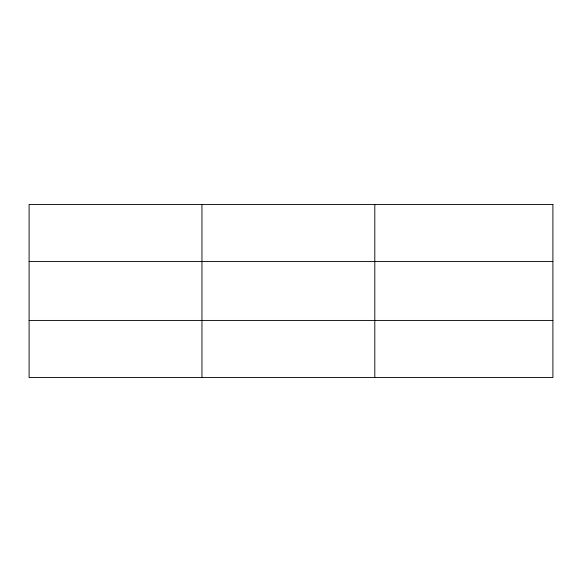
<?xml version="1.0" encoding="UTF-8"?>
<svg xmlns="http://www.w3.org/2000/svg" width="582" height="582" viewBox="0 0 582 582"><rect width="100%" height="100%" fill="white"/><g stroke="black" fill="none" stroke-linecap="round" stroke-linejoin="round"><path stroke-width="0.87" d="M201.954 377.558L201.954 204.442M374.808 377.558L374.808 204.442M29.1 261.573L552.9 261.573M29.1 320.427L552.9 320.427M552.9 204.442L552.9 377.558L29.1 377.558L29.1 204.442L552.9 204.442"/></g></svg>
